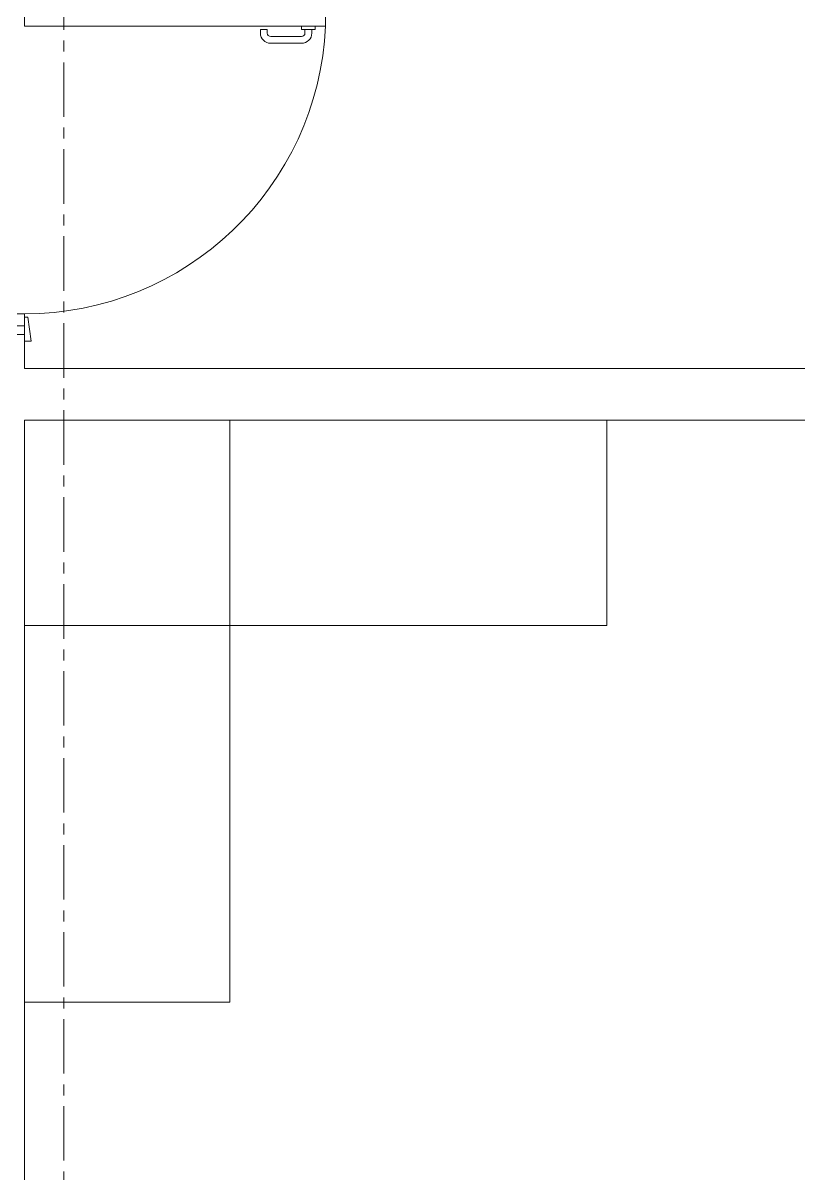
# Model space of a CAD drawing. Header units: millimetres. Extents: x 26027 to 581921, y 7230 to 233891.
# Drawn here: x 524430 to 526695, y 196701 to 200061 of the extents above; entities that cross this region are included whole.
import ezdxf

# ---------------------------------------------------------------- set-up
doc = ezdxf.new("R2010")
doc.units = ezdxf.units.MM
doc.header["$LTSCALE"] = 5
doc.linetypes.add('CENTER', pattern=[50.8, 31.75, -6.35, 6.35, -6.35])
doc.layers.add('axes', color=9, linetype='Continuous')
doc.layers.add('Medical Equipment and Furniture', color=163, linetype='Continuous', lineweight=0)
doc.layers.add('Walls', color=32, linetype='Continuous', lineweight=5)
doc.layers.add('Wooden Joinery', color=7, linetype='Continuous', lineweight=5, true_color=0xffdcd1)

# ---------------------------------------------------------------- blocks, each defined once
blk = doc.blocks.new('A$C692066EF')
at = {"layer": 'Wooden Joinery'}
for p, q in [((2405.9, 280), (2495.9, 280)), ((2365.9, 240), (2405.9, 240)), ((2365.9, 230), (2365.9, 240)), ((2375.9, 240), (2375.9, 250)), ((2395.9, 240), (2395.9, 250)), ((2405.9, 260), (2495.9, 260)), ((2405.9, 230), (2405.9, 240)), ((2505.9, 240), (2505.9, 250)), ((2505.9, 240), (2525.9, 240)), ((2525.9, 240), (2525.9, 250)), ((2365.9, 190), (2365.9, 180)), ((2365.9, 180), (2405.9, 180)), ((2375.9, 180), (2375.9, 170)), ((2395.9, 180), (2395.9, 170)), ((2405.9, 190), (2405.9, 180)), ((2505.9, 180), (2505.9, 170)), ((2505.9, 180), (2525.9, 180)), ((2525.9, 180), (2525.9, 170)), ((2405.9, 160), (2495.9, 160)), ((2405.9, 140), (2495.9, 140))]:
    blk.add_line(p, q, dxfattribs=at)
for points in [[(3215, 1080), (3205, 1080), (3195, 1150), (3215, 1150)], [(3365, 1070), (3375, 1070), (3385, 1140), (3365, 1140)], [(3215, 230), (2335.9, 230), (2335.9, 190), (3215, 190)], [(3215, 230), (2335.9, 230), (2335.9, 190), (3215, 190)], [(3215, 180), (3205, 180), (3195, 110), (3215, 110)], [(3365, 190), (3375, 190), (3385, 120), (3365, 120)]]:
    blk.add_lwpolyline(points, close=True, dxfattribs=at)
for points in [[(3215, 1105), (3365, 1105), (3365, 1130), (3215, 1130), (3215, 1105)], [(3215, 1105), (3215, 1070), (3255, 1070), (3255, 1060), (3365, 1060), (3365, 1105), (3215, 1105)], [(3215, 155), (3215, 190), (3255, 190), (3255, 200), (3365, 200), (3365, 155), (3215, 155)], [(3215, 155), (3365, 155), (3365, 130), (3215, 130), (3215, 155)]]:
    blk.add_lwpolyline(points, dxfattribs=at)
for centre, radius, start, end in [((3215, 190), 880, 90, 177.3947), ((2405.9, 250), 30, 90, 180), ((2495.9, 250), 30, 0, 90), ((2405.9, 250), 10, 90, 180), ((2495.9, 250), 10, 0, 90), ((2405.9, 170), 30, 180, 270), ((2405.9, 170), 10, 180, 270), ((2495.9, 170), 10, 270, 0), ((2495.9, 170), 30, 270, 0)]:
    blk.add_arc(centre, radius, start, end, dxfattribs=at)

msp = doc.modelspace()

# ---------------------------------------------------------------- linework, layer by layer
at = {"layer": 'axes', "linetype": 'CENTER', "lineweight": 0}
msp.add_line((524548.8, 120285.6, 0), (524548.8, 205820.3, 0), dxfattribs=at)
at = {"layer": 'Medical Equipment and Furniture', "elevation": 0}
for points in [[(525033.8, 198902), (526133.8, 198902), (526133.8, 198302), (525033.8, 198302), (525033.8, 198902)], [(524433.8, 197202), (524433.8, 198302), (525033.8, 198302), (525033.8, 197202), (524433.8, 197202)]]:
    msp.add_lwpolyline(points, dxfattribs=at)
at = {"layer": 'Walls'}
for p, q in [((524433.8, 199152, 0), (524283.8, 199152, 0)), ((524433.8, 199152, 0), (524433.8, 199052, 0)), ((527168.5, 199052, 0), (524433.8, 199052, 0)), ((527138.3, 198902, 0), (524433.8, 198902, 0)), ((524433.8, 198902, 0), (524433.8, 195332.3, 0))]:
    msp.add_line(p, q, dxfattribs=at)

# ---------------------------------------------------------------- block references
at = {"layer": 'Wooden Joinery', "rotation": 180}
msp.add_blockref('A$C692066EF', (527648.8, 200282, 0), dxfattribs=at)

doc.saveas('drawing.dxf')
